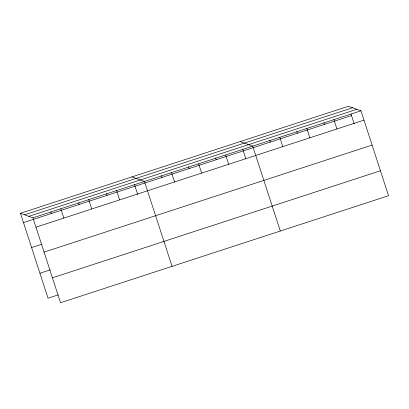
<?xml version="1.0" encoding="UTF-8"?>
<svg xmlns="http://www.w3.org/2000/svg" width="409" height="409" viewBox="0 0 409 409"><rect width="100%" height="100%" fill="white"/><g stroke="black" fill="none" stroke-linecap="round" stroke-linejoin="round"><path stroke-width="0.61" d="M20.45 213.293L348.473 106.253L360.963 110.808L388.55 195.707L60.527 302.747L32.94 217.844L20.45 213.293L48.037 298.192L58.339 294.833M24.571 214.797L352.594 107.756M28.819 216.341L356.842 109.305M32.94 217.844L360.963 110.808M23.482 222.624L351.505 115.583M35.972 227.174L363.995 120.139M31.585 247.563L41.887 244.199M44.075 252.113L372.098 145.077M39.934 273.258L50.235 269.894M52.424 277.808L380.447 170.768M240.226 141.575L252.716 146.131L280.303 231.029M131.979 176.898L144.469 181.453L172.056 266.351M350.937 113.835L354.209 123.896M333.902 119.638L336.934 128.968M323.877 122.664L324.444 124.413M306.842 128.467L309.874 137.797M296.811 131.493L297.384 133.247M279.776 137.296L282.808 146.626M269.751 140.328L270.318 142.076M242.69 149.157L245.768 158.626M225.656 154.96L228.687 164.29M215.63 157.986L216.197 159.74M198.59 163.789L201.622 173.119M188.564 166.821L189.132 168.569M171.529 172.624L174.561 181.954M161.504 175.65L162.071 177.399M134.443 184.479L137.71 194.541M116.585 190.548L119.617 199.878M106.56 193.58L107.127 195.328M88.702 199.648L91.734 208.979M78.676 202.675L79.244 204.428M60.823 208.748L63.855 218.079M50.798 211.775L51.365 213.524"/></g></svg>
